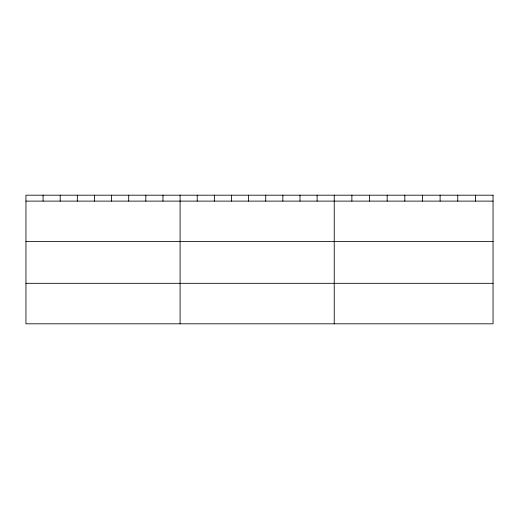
<?xml version="1.0" encoding="UTF-8"?>
<svg xmlns="http://www.w3.org/2000/svg" width="519" height="519" viewBox="0 0 519 519"><rect width="100%" height="100%" fill="white"/><g stroke="black" fill="none" stroke-linecap="round" stroke-linejoin="round"><path stroke-width="0.78" d="M25.95 201.113L493.05 201.113M25.95 241.601L493.05 241.601M25.95 283.316L493.05 283.316M475.404 195.189L475.404 201.113M457.758 195.189L457.758 201.113M440.112 195.189L440.112 201.113M422.466 195.189L422.466 201.113M404.82 195.189L404.82 201.113M387.174 195.189L387.174 201.113M369.528 195.189L369.528 201.113M351.882 195.189L351.882 201.113M334.236 195.189L334.236 323.811M317.109 195.189L317.109 201.113M299.982 195.189L299.982 201.113M282.855 195.189L282.855 201.113M265.728 195.189L265.728 201.113M248.601 195.189L248.601 201.113M231.474 195.189L231.474 201.113M214.347 195.189L214.347 201.113M197.22 195.189L197.22 201.113M180.093 195.189L180.093 323.811M162.966 195.189L162.966 201.113M145.839 195.189L145.839 201.113M128.712 195.189L128.712 201.113M111.585 195.189L111.585 201.113M94.458 195.189L94.458 201.113M77.331 195.189L77.331 201.113M60.204 195.189L60.204 201.113M43.077 195.189L43.077 201.113M493.05 195.189L25.95 195.189L25.95 323.811L493.05 323.811L493.05 195.189"/></g></svg>
